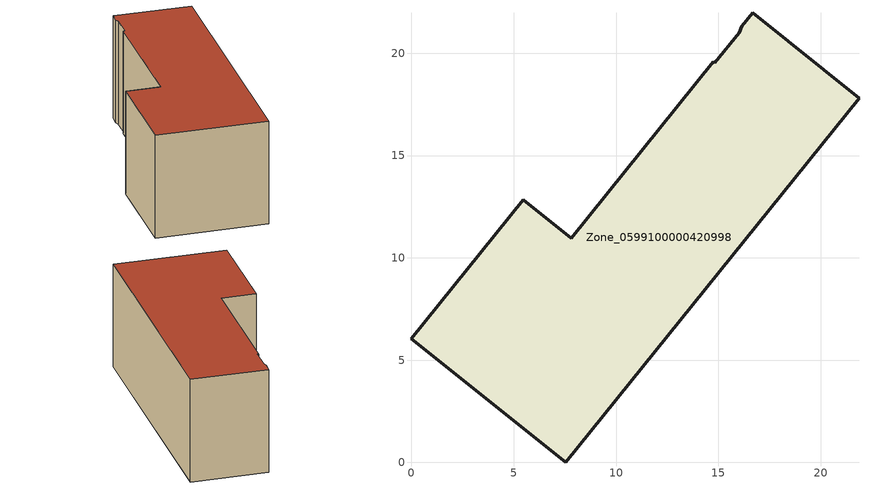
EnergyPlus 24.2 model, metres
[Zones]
Zone_0599100000420998
 floor ground (C_G): 7.53,0 0,6.06 5.47,12.83 7.8,10.97 14.75,19.59 14.83,19.52 16,21 16.14,21.3 16.68,21.99 21.87,17.8 z0
 wall outside (C_F): 0,6.06 7.53,0 21.87,17.8 16.68,21.99 16.14,21.3 16,21 14.83,19.52 14.75,19.59 7.8,10.97 5.47,12.83 0,6.06 z0:9.27
 roof outside (C_R): 16,21 14.83,19.52 14.75,19.59 7.8,10.97 5.47,12.83 0,6.06 7.53,0 21.87,17.8 16.68,21.99 16.14,21.3 z9.27
[BUILDING]
Pand.0599100000420998: North Axis=0; Terrain=City; Loads Convergence Tolerance Value=0.04; Temperature Convergence Tolerance Value=0.4; Solar Distribution=FullExterior; Maximum Number of Warmup Days=25; Minimum Number of Warmup Days=1
[Site:Location]
Rotterdam.The.Hague.AP_ZH_NLD Design_Conditions: Latitude=51.96; Longitude=4.45; Time Zone=1; Elevation=-4.5
[SITE:GROUNDTEMPERATURE:BUILDINGSURFACE]
18, 18, 18, 18, 18, 18, 18, 18, 18, 18, 18, 18
[MATERIAL] Thermal Absorptance=0.9; Solar Absorptance=0.7; Visible Absorptance=0.7
Name | Roughness | Thickness | Conductivity | Density | Specific Heat
G.D.1992-2005 | MediumSmooth | 0.15 | 0.06 | 540 | 1210
F.D.1992-2005 | Rough | 0.3 | 0.12 | 1920 | 840
R.D.1992-2005 | MediumRough | 0.2 | 0.08 | 1500 | 1000
[CONSTRUCTION]
C_G: G.D.1992-2005
C_F: F.D.1992-2005
C_R: R.D.1992-2005
[ZONE]
Zone_0599100000420998: Type=1; Multiplier=1; Ceiling Height=Autocalculate; Volume=Autocalculate; Floor Area=autocalculate; Part of Total Floor Area=Yes
[ZONEINFILTRATION:DESIGNFLOWRATE]
Infil_Zone_0599100000420998: Zone or ZoneList or Space or SpaceList=Zone_0599100000420998; Schedule=AlwaysOn; Design Flow Rate Calculation Method=Flow/Area; Flow Rate per Floor Area=0.0021; Constant Term Coefficient=1; Temperature Term Coefficient=0; Velocity Term Coefficient=0; Velocity Squared Term Coefficient=0
[HVACTEMPLATE:ZONE:IDEALLOADSAIRSYSTEM]
Zone_0599100000420998: Maximum Heating Supply Air Temperature=50; Minimum Cooling Supply Air Temperature=13; Maximum Heating Supply Air Humidity Ratio=0.0156; Minimum Cooling Supply Air Humidity Ratio=0.0077; Heating Limit=NoLimit; Cooling Limit=NoLimit; Dehumidification Control Type=ConstantSensibleHeatRatio; Cooling Sensible Heat Ratio=0.7; Dehumidification Setpoint=60; Humidification Control Type=None; Humidification Setpoint=30; Outdoor Air Method=None; Outdoor Air Flow Rate per Person=0.00944; Outdoor Air Flow Rate per Zone Floor Area=0; Outdoor Air Flow Rate per Zone=0; Demand Controlled Ventilation Type=None; Outdoor Air Economizer Type=NoEconomizer; Heat Recovery Type=None; Sensible Heat Recovery Effectiveness=0.7; Latent Heat Recovery Effectiveness=0.65
[ZONECONTROL:THERMOSTAT]
ThermostatControl_Zone_0599100000420998: Zone or ZoneList=Zone_0599100000420998; Control Type Schedule=DualSetpointControlType; Control 1=Thermostat_Zone_0599100000420998; Temperature Difference Between Cutout And Setpoint=0
[THERMOSTATSETPOINT:DUALSETPOINT]
Thermostat_Zone_0599100000420998: Heating Setpoint Temperature Schedule=HeatingSetpoint_Zone_0599100000420998; Cooling Setpoint Temperature Schedule=CoolingSetpoint_Zone_0599100000420998
[SCHEDULE:COMPACT]
HeatingSetpoint_Zone_0599100000420998: Through: 12/31, For: AllDays, Until: 24:00, 21
CoolingSetpoint_Zone_0599100000420998: Through: 12/31, For: AllDays, Until: 24:00, 24
DualSetpointControlType: Through: 12/31, For: AllDays, Until: 24:00, 4
AlwaysOn: Through: 12/31, For: AllDays, Until: 24:00, 1
